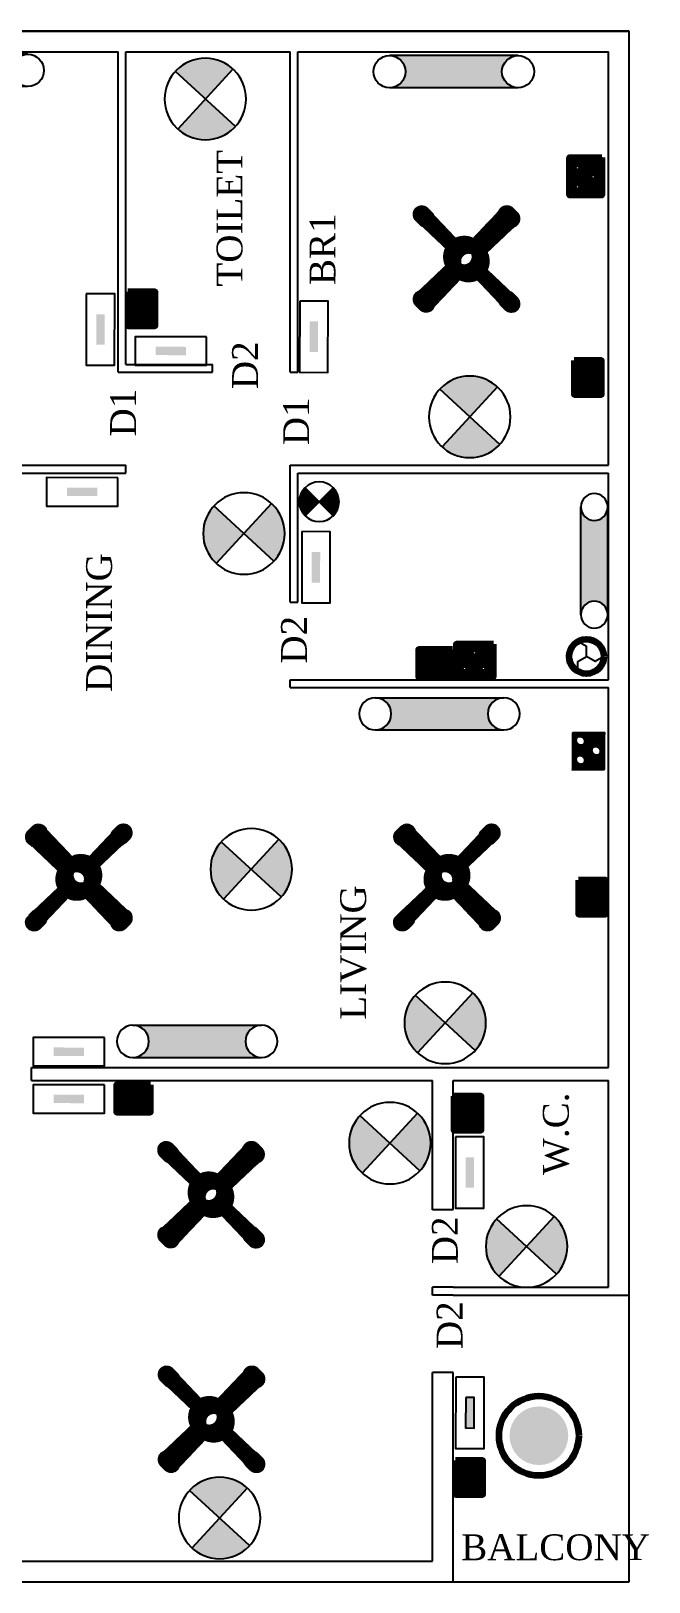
# Model space of a CAD drawing. Header units: inches. Extents: x 633521 to 2450508, y -834496 to 165976.
# Drawn here: x 2365892 to 2371865, y 75958 to 90958 of the extents above; entities that cross this region are included whole.
import ezdxf
from ezdxf.enums import TextEntityAlignment as Align

# ---------------------------------------------------------------- set-up
doc = ezdxf.new("R2010")
doc.units = ezdxf.units.IN
doc.header["$MEASUREMENT"] = 0
doc.styles.get("Standard").update_dxf_attribs({"font": 'technic_.ttf'})

# ---------------------------------------------------------------- blocks, each defined once
blk = doc.blocks.new('D-LINK')
for p, q in [((4, 1), (-4, 1)), ((4, -1), (-4, -1))]:
    blk.add_line(p, q)
for centre in [(-4, 0), (4, 0)]:
    blk.add_circle(centre, 1)
blk = doc.blocks.new('D-LAMP')
for p, q in [((-1.768, -1.768), (1.768, 1.768)), ((-1.768, 1.768), (1.768, -1.768))]:
    blk.add_line(p, q)
blk.add_circle((0, 0), 2.5)
at = {"color": 2}
blk.add_attdef('INDICATOR-LAMP', text='', height=2.5, dxfattribs=at).set_placement((0, 4.694), align=Align.MIDDLE)
blk = doc.blocks.new('D-ZIGZAG')
for points in [[(-2.5, 0), (-1.25, -0.72), (0, 0)], [(0, 0), (0, 1.44), (1.25, 2.17)], [(1.25, -2.17), (1.25, -0.72), (0, 0)]]:
    blk.add_lwpolyline(points)

msp = doc.modelspace()

# ---------------------------------------------------------------- hatches: boundary and pattern name
at = {"lineweight": 211, "true_color": 0xffffff}
h = msp.add_hatch(color=7, dxfattribs=at)
h.dxf.hatch_style = 1
h.paths.add_polyline_path([(2367867.2, 90033.7), (2367577.2, 90300.7), (2367310.2, 90010.6, 0.4142136)])
h.paths.add_polyline_path([(2367577.2, 90300.7), (2367844.1, 90590.7, 0.4142136), (2367287.1, 90567.6)])
h = msp.add_hatch(color=7, dxfattribs=at)
h.dxf.hatch_style = 1
h.paths.add_polyline_path([(2370599.3, 90410, -0.4142136), (2370444, 90565.3, -0.4142136), (2370599.3, 90720.7), (2369356.7, 90720.7, -0.4142136), (2369512, 90565.3, -0.4142136), (2369356.7, 90410)])
h = msp.add_hatch(color=7, dxfattribs=at)
h.dxf.hatch_style = 1
h.paths.add_polyline_path([(2369356.7, 90720.7, -0.4142136), (2369512, 90565.3, -0.4142136), (2369356.7, 90410), (2370599.3, 90410, -0.4142136), (2370444, 90565.3, -0.4142136), (2370599.3, 90720.7)])
at = {"true_color": 0xffffff}
h = msp.add_hatch(dxfattribs=at)
h.set_pattern_fill('ANSI31', scale=0.552022, angle=-90)
h.set_pattern_definition([(315, (2335774.07006, 1370013.519264), (0.0487923197165, 0.0487923197165), [])])
h.paths.add_polyline_path([(2371409.6, 89733.7), (2371096.2, 89733.7), (2371096.2, 89370.9), (2371409.6, 89370.9)])
h.paths.add_polyline_path([(2371364.7, 89548.8, -1), (2371287.8, 89548.8, -1)], flags=16)
h.paths.add_polyline_path([(2371213.2, 89452.1, 1), (2371136.2, 89452.1, 1)], flags=16)
h.paths.add_polyline_path([(2371136.2, 89636.5, -1), (2371213.2, 89636.5, -1)], flags=16)
at = {"lineweight": 211, "ltscale": 2, "true_color": 0xffffff}
h = msp.add_hatch(dxfattribs=at)
h.set_pattern_fill('ANSI31', scale=1.161713)
h.set_pattern_definition([(45, (2356007.59006, 52317.58808), (-0.1026819143, 0.1026819143), [])])
h.paths.add_polyline_path([(2370435.1, 89199.6, -1.5172416), (2370545.3, 89085.9), (2370280.4, 88834.7), (2370258.8, 88823.3), (2370242.9, 88825.6), (2370206.5, 88850.6), (2370157.7, 88801.7, 0.0468246), (2370147.9, 88811.3), (2370199.1, 88862.5), (2370187.8, 88873.8), (2370174.7, 88893.7), (2370171.9, 88910.2), (2370183.8, 88934.7)])
h.paths.add_polyline_path([(2369660.3, 89084.6, -1.5172416), (2369770.5, 89198.2), (2370021.7, 88933.3), (2370033.1, 88911.7), (2370030.8, 88895.8), (2370005.8, 88859.4), (2370054.7, 88810.6, 0.0468246), (2370045.1, 88800.9), (2369993.9, 88852.1), (2369982.6, 88840.7), (2369962.7, 88827.6), (2369946.2, 88824.8), (2369921.7, 88836.7)])
h.paths.add_polyline_path([(2370183.8, 88574.7), (2370170.4, 88597.6), (2370172.6, 88613.5), (2370197.6, 88649.9), (2370148.8, 88698.7, 0.0468246), (2370158.4, 88708.5), (2370209.6, 88657.3), (2370220.9, 88668.6), (2370240.8, 88681.7), (2370257.3, 88684.5), (2370280.4, 88674.7), (2370545.3, 88423.4, -1.5172416), (2370435.1, 88309.8)])
h.paths.add_polyline_path([(2369921.7, 88672.6), (2369944.7, 88686), (2369960.6, 88683.8), (2369997, 88658.8), (2370045.8, 88707.6, 0.0468246), (2370055.5, 88698), (2370004.3, 88646.8), (2370015.7, 88635.5), (2370028.8, 88615.6), (2370031.6, 88599.1), (2370021.7, 88576), (2369770.5, 88311.1, -1.5172416), (2369660.3, 88424.7)])
h.paths.add_polyline_path([(2370016.7, 88570.7), (2370021.7, 88576), (2370031.6, 88599.1), (2370028.8, 88615.6), (2370015.7, 88635.5), (2370004.3, 88646.8), (2370055.5, 88698, 0.3603989), (2370148.8, 88698.7), (2370197.6, 88649.9), (2370172.6, 88613.5), (2370170.4, 88597.6), (2370183.8, 88574.7), (2370187.3, 88570.9, -0.2207578)])
h.paths.add_polyline_path([(2370030.8, 88895.8), (2370033.1, 88911.7), (2370021.7, 88933.3), (2370016.7, 88938.6, -0.2207578), (2370187.3, 88938.4), (2370183.8, 88934.7), (2370171.9, 88910.2), (2370174.7, 88893.7), (2370187.8, 88873.8), (2370199.1, 88862.5), (2370147.9, 88811.3, 0.3603989), (2370054.7, 88810.6), (2370005.8, 88859.4)])
h.paths.add_polyline_path([(2370157.7, 88801.7), (2370206.5, 88850.6), (2370242.9, 88825.6), (2370258.8, 88823.3), (2370280.4, 88834.7), (2370285.7, 88839.7, -0.2199741), (2370285.7, 88669.6), (2370280.4, 88674.7), (2370257.3, 88684.5), (2370240.8, 88681.7), (2370220.9, 88668.6), (2370209.6, 88657.3), (2370158.4, 88708.5, 0.1727601), (2370174.8, 88754.7, 0.1766406)])
h.paths.add_polyline_path([(2369918, 88840.3), (2369921.7, 88836.7), (2369946.2, 88824.8), (2369962.7, 88827.6), (2369982.6, 88840.7), (2369993.9, 88852.1), (2370045.1, 88800.9, 0.1727601), (2370028.7, 88754.7, 0.1766406), (2370045.8, 88707.6), (2369997, 88658.8), (2369960.6, 88683.8), (2369944.7, 88686), (2369921.7, 88672.6), (2369918, 88669.1, -0.2215369)])
at = {"true_color": 0xffffff}
h = msp.add_hatch(dxfattribs=at)
h.set_pattern_fill('ANSI31', scale=0.465228, angle=-89.99994)
h.set_pattern_definition([(315.0000597485, (2331598.174735, 1167575.645005), (0.041120678214, 0.0411207639762), [])])
h.paths.add_polyline_path([(2366827.1, 88106.7), (2367091.2, 88106.7), (2367091.2, 88435), (2366827.1, 88435)])
h.paths.add_polyline_path([(2366930.7, 88349.8, -1), (2366995.6, 88349.8, -1)], flags=16)
h.paths.add_polyline_path([(2366997.8, 88194.4, -1), (2366933, 88194.4, -1)], flags=16)
at = {"true_color": 0x991b1e}
h = msp.add_hatch(color=244, dxfattribs=at)
h.dxf.hatch_style = 1
h.paths.add_polyline_path([(2366522.6, 88219.6), (2366522.1, 87925.3), (2366603, 87925.2), (2366603.6, 88219.4)])
h = msp.add_hatch(color=244, dxfattribs=at)
h.dxf.hatch_style = 1
h.paths.add_polyline_path([(2368585, 88149.2), (2368584.5, 87854.9), (2368665.4, 87854.8), (2368665.9, 88149)])
h = msp.add_hatch(color=244, dxfattribs=at)
h.dxf.hatch_style = 1
h.paths.add_polyline_path([(2367391.2, 87903.9), (2367097, 87904.5), (2367096.8, 87823.6), (2367391.1, 87823)])
at = {"true_color": 0xffffff}
h = msp.add_hatch(dxfattribs=at)
h.set_pattern_fill('ANSI31', scale=0.465228, angle=-89.99994)
h.set_pattern_definition([(315.0000597485, (2327283.674735, 1166912.645005), (0.041120678214, 0.0411207639762), [])])
h.paths.add_polyline_path([(2371141.6, 87443.7), (2371405.7, 87443.7), (2371405.7, 87772), (2371141.6, 87772)])
h.paths.add_polyline_path([(2371245.2, 87686.8, -1), (2371310.1, 87686.8, -1)], flags=16)
h.paths.add_polyline_path([(2371312.3, 87531.4, -1), (2371247.5, 87531.4, -1)], flags=16)
at = {"lineweight": 211, "true_color": 0xffffff}
h = msp.add_hatch(color=7, dxfattribs=at)
h.dxf.hatch_style = 1
h.paths.add_polyline_path([(2370132.6, 87226.6), (2370399.6, 87516.7, 0.4142136), (2369842.6, 87493.5)])
h.paths.add_polyline_path([(2370422.7, 86959.7), (2370132.6, 87226.6), (2369865.7, 86936.5, 0.4142136)])
at = {"true_color": 0x991b1e}
h = msp.add_hatch(color=244, dxfattribs=at)
h.dxf.hatch_style = 1
h.paths.add_polyline_path([(2366533.9, 86541.1), (2366239.6, 86541.6), (2366239.5, 86460.7), (2366533.7, 86460.1)])
at = {"true_color": 0xffffff}
h = msp.add_hatch(dxfattribs=at)
h.set_pattern_fill('ANSI31')
h.set_pattern_definition([(45, (32959.67609, 20995.81501), (-0.088388347648, 0.088388347648), [])])
h.paths.add_polyline_path([(2368677, 86405.5), (2368541, 86541.5, 0.1989124), (2368484.6, 86405.5, 0.1989124), (2368541, 86269.5)])
h.paths.add_polyline_path([(2368869.3, 86405.5, 0.1989124), (2368813, 86541.5), (2368677, 86405.5), (2368813, 86269.5, 0.1989124)])
at = {"lineweight": 211, "true_color": 0xffffff}
h = msp.add_hatch(color=7, dxfattribs=at)
h.dxf.hatch_style = 1
h.paths.add_polyline_path([(2368216.6, 86388.7), (2367949.7, 86098.6), (2368239.8, 85831.7, 0.1881478), (2368343.9, 86098.6, 0.2097215)])
h.paths.add_polyline_path([(2367659.7, 86365.5, 0.1881478), (2367555.5, 86098.6, 0.2097215), (2367682.8, 85808.5), (2367949.7, 86098.6)])
h = msp.add_hatch(color=7, dxfattribs=at)
h.dxf.hatch_style = 1
h.paths.add_polyline_path([(2371466.1, 86355.3, -1), (2371205.5, 86355.3), (2371205.5, 85312.8, -1), (2371466.1, 85312.8)])
h = msp.add_hatch(color=7, dxfattribs=at)
h.dxf.hatch_style = 1
h.paths.add_polyline_path([(2371466.1, 86355.3, -1), (2371205.5, 86355.3), (2371205.5, 85312.8, -1), (2371466.1, 85312.8)])
at = {"true_color": 0x991b1e}
h = msp.add_hatch(color=244, dxfattribs=at)
h.dxf.hatch_style = 1
h.paths.add_polyline_path([(2368606, 85918.8), (2368605.4, 85624.5), (2368686.3, 85624.4), (2368686.9, 85918.6)])
at = {"lineweight": 211, "true_color": 0xffffff}
h = msp.add_hatch(color=7, dxfattribs=at)
h.dxf.hatch_style = 1
h.paths.add_polyline_path([(2371458.6, 84909.5, -1), (2371063.1, 84909.5, -1)])
h.paths.add_polyline_path([(2371094.2, 84909.5, -1), (2371427.5, 84909.5, -1)], flags=16)
at = {"true_color": 0xffffff}
h = msp.add_hatch(dxfattribs=at)
h.set_pattern_fill('ANSI31', scale=0.465228)
h.set_pattern_definition([(45, (1278237.84183, 56059.46641), (-0.0411207210952, 0.0411207210952), [])])
h.paths.add_polyline_path([(2369637.5, 84977.5), (2369637.5, 84713.3), (2369965.8, 84713.3), (2369965.8, 84977.5)])
h.paths.add_polyline_path([(2369913, 84841.3, -1), (2369848.2, 84841.3, -1)], flags=16)
h.paths.add_polyline_path([(2369757.7, 84839.1, -1), (2369692.8, 84839.1, -1)], flags=16)
h = msp.add_hatch(dxfattribs=at)
h.set_pattern_fill('ANSI31', scale=0.552022)
h.set_pattern_definition([(45, (1076700.9587, 49392.522785), (-0.0487923197165, 0.0487923197165), [])])
h.paths.add_polyline_path([(2370000.7, 85028), (2370000.7, 84714.6), (2370363.6, 84714.6), (2370363.6, 85028)])
h.paths.add_polyline_path([(2370140.2, 84944.7, -1), (2370217.2, 84944.7, -1)], flags=16)
h.paths.add_polyline_path([(2370120.5, 84793.1, 1), (2370043.5, 84793.1, 1)], flags=16)
h.paths.add_polyline_path([(2370304.8, 84793.1, -1), (2370227.9, 84793.1, -1)], flags=16)
at = {"lineweight": 211, "true_color": 0xffffff}
h = msp.add_hatch(color=7, dxfattribs=at)
h.dxf.hatch_style = 1
h.paths.add_polyline_path([(2370461.7, 84198.8, -0.4142136), (2370306.4, 84354.1, -0.4142136), (2370461.7, 84509.5), (2369219.1, 84509.5, -0.4142136), (2369374.4, 84354.1, -0.4142136), (2369219.1, 84198.8)])
h = msp.add_hatch(color=7, dxfattribs=at)
h.dxf.hatch_style = 1
h.paths.add_polyline_path([(2369219.1, 84509.5, -0.4142136), (2369374.4, 84354.1, -0.4142136), (2369219.1, 84198.8), (2370461.7, 84198.8, -0.4142136), (2370306.4, 84354.1, -0.4142136), (2370461.7, 84509.5)])
at = {"true_color": 0xffffff}
h = msp.add_hatch(dxfattribs=at)
h.set_pattern_fill('ANSI31', scale=0.552022, angle=90)
h.set_pattern_definition([(134.99999614, (2391540.88207, -1196469.40478), (-0.0487923230034, -0.0487923164296), [])])
h.paths.add_polyline_path([(2371438.9, 83810.4), (2371125.5, 83810.4), (2371125.5, 84173.3), (2371438.9, 84173.3)])
h.paths.add_polyline_path([(2371394.1, 83995.3, 1), (2371317.1, 83995.3, 1)], flags=16)
h.paths.add_polyline_path([(2371242.5, 84092, -1), (2371165.5, 84092, -1)], flags=16)
h.paths.add_polyline_path([(2371165.5, 83907.6, 1), (2371242.5, 83907.6, 1)], flags=16)
at = {"lineweight": 211, "ltscale": 2, "true_color": 0xffffff}
h = msp.add_hatch(dxfattribs=at)
h.set_pattern_fill('ANSI31', scale=1.161713, angle=90)
h.set_pattern_definition([(135, (2397552.54804, 81412.99461), (-0.1026819143, -0.1026819143), [])])
h.paths.add_polyline_path([(2366798.8, 82439.7, -1.5172416), (2366685.1, 82329.5), (2366433.9, 82594.4), (2366422.5, 82616), (2366424.8, 82631.9), (2366449.8, 82668.2), (2366400.9, 82717.1, 0.0468246), (2366410.5, 82726.8), (2366461.7, 82675.6), (2366473.1, 82687), (2366492.9, 82700.1), (2366509.4, 82702.9), (2366533.9, 82691)])
h.paths.add_polyline_path([(2366683.8, 83214.5, -1.5172416), (2366797.4, 83104.3), (2366532.5, 82853), (2366510.9, 82841.7), (2366495, 82843.9), (2366458.7, 82868.9), (2366409.8, 82820.1, 0.0468246), (2366400.1, 82829.7), (2366451.3, 82880.8), (2366439.9, 82892.2), (2366426.8, 82912.1), (2366424, 82928.6), (2366435.9, 82953)])
h.paths.add_polyline_path([(2366173.9, 82691), (2366196.8, 82704.4), (2366212.7, 82702.1), (2366249.1, 82677.1), (2366297.9, 82726, 0.0468246), (2366307.7, 82716.4), (2366256.5, 82665.2), (2366267.8, 82653.8), (2366280.9, 82633.9), (2366283.7, 82617.5), (2366273.9, 82594.4), (2366022.6, 82329.5, -1.5172416), (2365909, 82439.7)])
h.paths.add_polyline_path([(2366271.8, 82953), (2366285.2, 82930.1), (2366283, 82914.2), (2366258, 82877.8), (2366306.8, 82828.9, 0.0468246), (2366297.2, 82819.2), (2366246.1, 82870.4), (2366234.7, 82859), (2366214.8, 82846), (2366198.3, 82843.1), (2366175.2, 82853), (2365910.3, 83104.3, -1.5172416), (2366024, 83214.5)])
h.paths.add_polyline_path([(2366169.9, 82858.1), (2366175.2, 82853), (2366198.3, 82843.1), (2366214.8, 82846), (2366234.7, 82859), (2366246.1, 82870.4), (2366297.2, 82819.2, 0.3603989), (2366297.9, 82726), (2366249.1, 82677.1), (2366212.7, 82702.1), (2366196.8, 82704.4), (2366173.9, 82691), (2366170.2, 82687.4, -0.2207578)])
h.paths.add_polyline_path([(2366495, 82843.9), (2366510.9, 82841.7), (2366532.5, 82853), (2366537.8, 82858.1, -0.2207578), (2366537.6, 82687.4), (2366533.9, 82691), (2366509.4, 82702.9), (2366492.9, 82700.1), (2366473.1, 82687), (2366461.7, 82675.6), (2366410.5, 82726.8, 0.3603989), (2366409.8, 82820.1), (2366458.7, 82868.9)])
h.paths.add_polyline_path([(2366400.9, 82717.1), (2366449.8, 82668.2), (2366424.8, 82631.9), (2366422.5, 82616), (2366433.9, 82594.4), (2366438.9, 82589, -0.2199741), (2366268.8, 82589), (2366273.9, 82594.4), (2366283.7, 82617.5), (2366280.9, 82633.9), (2366267.8, 82653.8), (2366256.5, 82665.2), (2366307.7, 82716.4, 0.1727601), (2366353.9, 82699.9, 0.1766406)])
h.paths.add_polyline_path([(2366439.5, 82956.7), (2366435.9, 82953), (2366424, 82928.6), (2366426.8, 82912.1), (2366439.9, 82892.2), (2366451.3, 82880.8), (2366400.1, 82829.7, 0.1727601), (2366353.9, 82846.1, 0.1766406), (2366306.8, 82828.9), (2366258, 82877.8), (2366283, 82914.2), (2366285.2, 82930.1), (2366271.8, 82953), (2366268.3, 82956.7, -0.2215369)])
h = msp.add_hatch(dxfattribs=at)
h.set_pattern_fill('ANSI31', scale=1.161713, angle=90)
h.set_pattern_definition([(135, (2393994.04804, 81412.99461), (-0.1026819143, -0.1026819143), [])])
h.paths.add_polyline_path([(2370357.3, 82439.7, -1.5172416), (2370243.6, 82329.5), (2369992.4, 82594.4), (2369981, 82616), (2369983.3, 82631.9), (2370008.3, 82668.2), (2369959.4, 82717.1, 0.0468246), (2369969, 82726.8), (2370020.2, 82675.6), (2370031.6, 82687), (2370051.4, 82700.1), (2370067.9, 82702.9), (2370092.4, 82691)])
h.paths.add_polyline_path([(2370242.3, 83214.5, -1.5172416), (2370355.9, 83104.3), (2370091, 82853), (2370069.4, 82841.7), (2370053.5, 82843.9), (2370017.2, 82868.9), (2369968.3, 82820.1, 0.0468246), (2369958.6, 82829.7), (2370009.8, 82880.8), (2369998.4, 82892.2), (2369985.3, 82912.1), (2369982.5, 82928.6), (2369994.4, 82953)])
h.paths.add_polyline_path([(2369732.4, 82691), (2369755.3, 82704.4), (2369771.2, 82702.1), (2369807.6, 82677.1), (2369856.4, 82726, 0.0468246), (2369866.2, 82716.4), (2369815, 82665.2), (2369826.3, 82653.8), (2369839.4, 82633.9), (2369842.2, 82617.5), (2369832.4, 82594.4), (2369581.1, 82329.5, -1.5172416), (2369467.5, 82439.7)])
h.paths.add_polyline_path([(2369830.3, 82953), (2369843.7, 82930.1), (2369841.5, 82914.2), (2369816.5, 82877.8), (2369865.3, 82828.9, 0.0468246), (2369855.7, 82819.2), (2369804.6, 82870.4), (2369793.2, 82859), (2369773.3, 82846), (2369756.8, 82843.1), (2369733.7, 82853), (2369468.8, 83104.3, -1.5172416), (2369582.5, 83214.5)])
h.paths.add_polyline_path([(2369728.4, 82858.1), (2369733.7, 82853), (2369756.8, 82843.1), (2369773.3, 82846), (2369793.2, 82859), (2369804.6, 82870.4), (2369855.7, 82819.2, 0.3603989), (2369856.4, 82726), (2369807.6, 82677.1), (2369771.2, 82702.1), (2369755.3, 82704.4), (2369732.4, 82691), (2369728.7, 82687.4, -0.2207578)])
h.paths.add_polyline_path([(2370053.5, 82843.9), (2370069.4, 82841.7), (2370091, 82853), (2370096.3, 82858.1, -0.2207578), (2370096.1, 82687.4), (2370092.4, 82691), (2370067.9, 82702.9), (2370051.4, 82700.1), (2370031.6, 82687), (2370020.2, 82675.6), (2369969, 82726.8, 0.3603989), (2369968.3, 82820.1), (2370017.2, 82868.9)])
h.paths.add_polyline_path([(2369959.4, 82717.1), (2370008.3, 82668.2), (2369983.3, 82631.9), (2369981, 82616), (2369992.4, 82594.4), (2369997.4, 82589, -0.2199741), (2369827.3, 82589), (2369832.4, 82594.4), (2369842.2, 82617.5), (2369839.4, 82633.9), (2369826.3, 82653.8), (2369815, 82665.2), (2369866.2, 82716.4, 0.1727601), (2369912.4, 82699.9, 0.1766406)])
h.paths.add_polyline_path([(2369998, 82956.7), (2369994.4, 82953), (2369982.5, 82928.6), (2369985.3, 82912.1), (2369998.4, 82892.2), (2370009.8, 82880.8), (2369958.6, 82829.7, 0.1727601), (2369912.4, 82846.1, 0.1766406), (2369865.3, 82828.9), (2369816.5, 82877.8), (2369841.5, 82914.2), (2369843.7, 82930.1), (2369830.3, 82953), (2369826.8, 82956.7, -0.2215369)])
at = {"lineweight": 211, "true_color": 0xffffff}
h = msp.add_hatch(color=7, dxfattribs=at)
h.dxf.hatch_style = 1
h.paths.add_polyline_path([(2368287.8, 83141), (2368020.9, 82850.9), (2368310.9, 82584, 0.1881478), (2368415.1, 82850.9, 0.2097215)])
h.paths.add_polyline_path([(2367730.8, 83117.8, 0.1881478), (2367626.7, 82850.9, 0.2097215), (2367753.9, 82560.8), (2368020.9, 82850.9)])
at = {"true_color": 0xffffff}
h = msp.add_hatch(dxfattribs=at)
h.set_pattern_fill('ANSI31', scale=0.465228, angle=-89.99994)
h.set_pattern_definition([(315.0000597485, (2327443.88467, 1161885.619246), (0.041120678214, 0.0411207639762), [])])
h.paths.add_polyline_path([(2371185.1, 82416.6), (2371449.2, 82416.6), (2371449.2, 82745), (2371185.1, 82745)])
h.paths.add_polyline_path([(2371288.8, 82659.7, -1), (2371353.7, 82659.7, -1)], flags=16)
h.paths.add_polyline_path([(2371355.9, 82504.4, -1), (2371291, 82504.4, -1)], flags=16)
at = {"lineweight": 211, "true_color": 0xffffff}
h = msp.add_hatch(color=7, dxfattribs=at)
h.dxf.hatch_style = 1
h.paths.add_polyline_path([(2370162.1, 81655.9), (2369895.2, 81365.8), (2370185.2, 81098.9, 0.1881478), (2370289.4, 81365.8, 0.2097215)])
h.paths.add_polyline_path([(2369605.1, 81632.7, 0.1881478), (2369501, 81365.8, 0.2097215), (2369628.2, 81075.8), (2369895.2, 81365.8)])
h = msp.add_hatch(color=7, dxfattribs=at)
h.dxf.hatch_style = 1
h.paths.add_polyline_path([(2368119.1, 81031.8, -0.4142136), (2367963.8, 81187.1, -0.4142136), (2368119.1, 81342.5), (2366876.5, 81342.5, -0.4142136), (2367031.8, 81187.1, -0.4142136), (2366876.5, 81031.8)])
h = msp.add_hatch(color=7, dxfattribs=at)
h.dxf.hatch_style = 1
h.paths.add_polyline_path([(2366876.5, 81342.5, -0.4142136), (2367031.8, 81187.1, -0.4142136), (2366876.5, 81031.8), (2368119.1, 81031.8, -0.4142136), (2367963.8, 81187.1, -0.4142136), (2368119.1, 81342.5)])
at = {"true_color": 0x991b1e}
h = msp.add_hatch(color=244, dxfattribs=at)
h.dxf.hatch_style = 1
h.paths.add_polyline_path([(2366404.2, 81127.1), (2366109.9, 81127.7), (2366109.8, 81046.8), (2366404, 81046.2)])
at = {"true_color": 0xffffff}
h = msp.add_hatch(dxfattribs=at)
h.set_pattern_fill('ANSI31', scale=0.465228)
h.set_pattern_definition([(45, (1281156.87051, 51847.448703), (-0.0411207210952, 0.0411207210952), [])])
h.paths.add_polyline_path([(2366718.5, 80765.4), (2366718.5, 80501.3), (2367046.8, 80501.3), (2367046.8, 80765.4)])
h.paths.add_polyline_path([(2366994, 80629.3, -1), (2366929.1, 80629.3, -1)], flags=16)
h.paths.add_polyline_path([(2366838.6, 80627.1, -1), (2366773.8, 80627.1, -1)], flags=16)
at = {"true_color": 0x991b1e}
h = msp.add_hatch(color=244, dxfattribs=at)
h.dxf.hatch_style = 1
h.paths.add_polyline_path([(2366404.2, 80669.8), (2366109.9, 80670.4), (2366109.8, 80589.4), (2366404, 80588.9)])
at = {"true_color": 0xffffff}
h = msp.add_hatch(dxfattribs=at)
h.set_pattern_fill('ANSI31', scale=0.465228, angle=-89.99994)
h.set_pattern_definition([(315.0000597485, (2328399.47471, 1159798.619246), (0.041120678214, 0.0411207639762), [])])
h.paths.add_polyline_path([(2369979, 80329.6), (2370243.2, 80329.6), (2370243.2, 80658), (2369979, 80658)])
h.paths.add_polyline_path([(2370082.7, 80572.7, -1), (2370147.6, 80572.7, -1)], flags=16)
h.paths.add_polyline_path([(2370149.8, 80417.4, -1), (2370084.9, 80417.4, -1)], flags=16)
at = {"lineweight": 211, "true_color": 0xffffff}
h = msp.add_hatch(color=7, dxfattribs=at)
h.dxf.hatch_style = 1
h.paths.add_polyline_path([(2369627.6, 80492.4), (2369360.7, 80202.3), (2369650.7, 79935.4, 0.1881478), (2369754.9, 80202.3, 0.2097215)])
h.paths.add_polyline_path([(2369070.6, 80469.2, 0.1881478), (2368966.5, 80202.3, 0.2097215), (2369093.7, 79912.3), (2369360.7, 80202.3)])
at = {"lineweight": 211, "ltscale": 2, "true_color": 0xffffff}
h = msp.add_hatch(dxfattribs=at)
h.set_pattern_fill('ANSI31', scale=1.161713)
h.set_pattern_definition([(45, (2358351.59006, 43268.08808), (-0.1026819143, 0.1026819143), [])])
h.paths.add_polyline_path([(2367966.1, 80150.1, -1.5172416), (2368076.3, 80036.4), (2367811.4, 79785.2), (2367789.8, 79773.8), (2367773.9, 79776.1), (2367737.5, 79801.1), (2367688.7, 79752.2, 0.0468246), (2367678.9, 79761.8), (2367730.1, 79813), (2367718.8, 79824.3), (2367705.7, 79844.2), (2367702.9, 79860.7), (2367714.8, 79885.2)])
h.paths.add_polyline_path([(2367191.3, 80035.1, -1.5172416), (2367301.5, 80148.7), (2367552.7, 79883.8), (2367564.1, 79862.2), (2367561.8, 79846.3), (2367536.8, 79809.9), (2367585.7, 79761.1, 0.0468246), (2367576.1, 79751.4), (2367524.9, 79802.6), (2367513.6, 79791.2), (2367493.7, 79778.1), (2367477.2, 79775.3), (2367452.7, 79787.2)])
h.paths.add_polyline_path([(2367714.8, 79525.2), (2367701.4, 79548.1), (2367703.6, 79564), (2367728.6, 79600.4), (2367679.8, 79649.2, 0.0468246), (2367689.4, 79659), (2367740.6, 79607.8), (2367751.9, 79619.1), (2367771.8, 79632.2), (2367788.3, 79635), (2367811.4, 79625.2), (2368076.3, 79373.9, -1.5172416), (2367966.1, 79260.3)])
h.paths.add_polyline_path([(2367452.7, 79623.1), (2367475.7, 79636.5), (2367491.6, 79634.3), (2367528, 79609.3), (2367576.8, 79658.1, 0.0468246), (2367586.5, 79648.5), (2367535.3, 79597.3), (2367546.7, 79586), (2367559.8, 79566.1), (2367562.6, 79549.6), (2367552.7, 79526.5), (2367301.5, 79261.6, -1.5172416), (2367191.3, 79375.2)])
h.paths.add_polyline_path([(2367547.7, 79521.2), (2367552.7, 79526.5), (2367562.6, 79549.6), (2367559.8, 79566.1), (2367546.7, 79586), (2367535.3, 79597.3), (2367586.5, 79648.5, 0.3603989), (2367679.8, 79649.2), (2367728.6, 79600.4), (2367703.6, 79564), (2367701.4, 79548.1), (2367714.8, 79525.2), (2367718.3, 79521.4, -0.2207578)])
h.paths.add_polyline_path([(2367561.8, 79846.3), (2367564.1, 79862.2), (2367552.7, 79883.8), (2367547.7, 79889.1, -0.2207578), (2367718.3, 79888.9), (2367714.8, 79885.2), (2367702.9, 79860.7), (2367705.7, 79844.2), (2367718.8, 79824.3), (2367730.1, 79813), (2367678.9, 79761.8, 0.3603989), (2367585.7, 79761.1), (2367536.8, 79809.9)])
h.paths.add_polyline_path([(2367688.7, 79752.2), (2367737.5, 79801.1), (2367773.9, 79776.1), (2367789.8, 79773.8), (2367811.4, 79785.2), (2367816.7, 79790.2, -0.2199741), (2367816.7, 79620.1), (2367811.4, 79625.2), (2367788.3, 79635), (2367771.8, 79632.2), (2367751.9, 79619.1), (2367740.6, 79607.8), (2367689.4, 79659, 0.1727601), (2367705.8, 79705.2, 0.1766406)])
h.paths.add_polyline_path([(2367449, 79790.8), (2367452.7, 79787.2), (2367477.2, 79775.3), (2367493.7, 79778.1), (2367513.6, 79791.2), (2367524.9, 79802.6), (2367576.1, 79751.4, 0.1727601), (2367559.7, 79705.2, 0.1766406), (2367576.8, 79658.1), (2367528, 79609.3), (2367491.6, 79634.3), (2367475.7, 79636.5), (2367452.7, 79623.1), (2367449, 79619.6, -0.2215369)])
at = {"true_color": 0x991b1e}
h = msp.add_hatch(color=244, dxfattribs=at)
h.dxf.hatch_style = 1
h.paths.add_polyline_path([(2370092.2, 80065.5), (2370091.6, 79771.3), (2370172.5, 79771.1), (2370173.1, 80065.4)])
at = {"lineweight": 211, "true_color": 0xffffff}
h = msp.add_hatch(color=7, dxfattribs=at)
h.dxf.hatch_style = 1
h.paths.add_polyline_path([(2370949, 79493.3), (2370682.1, 79203.2), (2370972.1, 78936.3, 0.1881478), (2371076.3, 79203.2, 0.2097215)])
h.paths.add_polyline_path([(2370682.1, 79203.2), (2370392, 79470.1, 0.1881478), (2370287.9, 79203.2, 0.2097215), (2370415.1, 78913.1)])
at = {"lineweight": 211, "ltscale": 2, "true_color": 0xffffff}
h = msp.add_hatch(dxfattribs=at)
h.set_pattern_fill('ANSI31', scale=1.161713)
h.set_pattern_definition([(45, (2358347.07041, 41096.08713), (-0.1026819143, 0.1026819143), [])])
h.paths.add_polyline_path([(2367970.6, 77978, -1.5172416), (2368080.8, 77864.4), (2367815.9, 77613.2), (2367794.3, 77601.8), (2367778.4, 77604.1), (2367742, 77629.1), (2367693.2, 77580.2, 0.0468246), (2367683.5, 77589.8), (2367734.6, 77641), (2367723.3, 77652.3), (2367710.2, 77672.2), (2367707.4, 77688.7), (2367719.3, 77713.2)])
h.paths.add_polyline_path([(2367195.8, 77863.1, -1.5172416), (2367306, 77976.7), (2367557.3, 77711.8), (2367568.6, 77690.2), (2367566.4, 77674.3), (2367541.4, 77637.9), (2367590.2, 77589.1, 0.0468246), (2367580.6, 77579.4), (2367529.4, 77630.6), (2367518.1, 77619.2), (2367498.2, 77606.1), (2367481.7, 77603.3), (2367457.3, 77615.2)])
h.paths.add_polyline_path([(2367719.3, 77353.2), (2367705.9, 77376.1), (2367708.2, 77392), (2367733.1, 77428.4), (2367684.3, 77477.2, 0.0468246), (2367693.9, 77487), (2367745.1, 77435.8), (2367756.4, 77447.1), (2367776.3, 77460.2), (2367792.8, 77463), (2367815.9, 77453.2), (2368080.8, 77201.9, -1.5172416), (2367970.6, 77088.3)])
h.paths.add_polyline_path([(2367457.3, 77451.1), (2367480.2, 77464.5), (2367496.1, 77462.3), (2367532.5, 77437.3), (2367581.3, 77486.1, 0.0468246), (2367591.1, 77476.5), (2367539.9, 77425.3), (2367551.2, 77414), (2367564.3, 77394.1), (2367567.1, 77377.6), (2367557.3, 77354.5), (2367306, 77089.6, -1.5172416), (2367195.8, 77203.2)])
h.paths.add_polyline_path([(2367552.2, 77349.2), (2367557.3, 77354.5), (2367567.1, 77377.6), (2367564.3, 77394.1), (2367551.2, 77414), (2367539.9, 77425.3), (2367591.1, 77476.5, 0.3603989), (2367684.3, 77477.2), (2367733.1, 77428.4), (2367708.2, 77392), (2367705.9, 77376.1), (2367719.3, 77353.2), (2367722.9, 77349.4, -0.2207578)])
h.paths.add_polyline_path([(2367566.4, 77674.3), (2367568.6, 77690.2), (2367557.3, 77711.8), (2367552.2, 77717.1, -0.2207578), (2367722.9, 77716.9), (2367719.3, 77713.2), (2367707.4, 77688.7), (2367710.2, 77672.2), (2367723.3, 77652.3), (2367734.6, 77641), (2367683.5, 77589.8, 0.3603989), (2367590.2, 77589.1), (2367541.4, 77637.9)])
h.paths.add_polyline_path([(2367693.2, 77580.2), (2367742, 77629.1), (2367778.4, 77604.1), (2367794.3, 77601.8), (2367815.9, 77613.2), (2367821.2, 77618.2, -0.2199741), (2367821.2, 77448.1), (2367815.9, 77453.2), (2367792.8, 77463), (2367776.3, 77460.2), (2367756.4, 77447.1), (2367745.1, 77435.8), (2367693.9, 77487, 0.1727601), (2367710.3, 77533.2, 0.1766406)])
h.paths.add_polyline_path([(2367453.5, 77618.8), (2367457.3, 77615.2), (2367481.7, 77603.3), (2367498.2, 77606.1), (2367518.1, 77619.2), (2367529.4, 77630.6), (2367580.6, 77579.4, 0.1727601), (2367564.2, 77533.2, 0.1766406), (2367581.3, 77486.1), (2367532.5, 77437.3), (2367496.1, 77462.3), (2367480.2, 77464.5), (2367457.3, 77451.1), (2367453.5, 77447.6, -0.2215369)])
at = {"true_color": 0x991b1e}
h = msp.add_hatch(color=244, dxfattribs=at)
h.dxf.hatch_style = 1
h.paths.add_polyline_path([(2370093.7, 77741.8), (2370093.1, 77447.6), (2370174.1, 77447.4), (2370174.6, 77741.7)])
at = {"lineweight": 211}
msp.add_hatch(color=256, dxfattribs=at).paths.add_polyline_path([(2370517.3, 77372.7, 1), (2371084.7, 77372.7, 1)])
at = {"true_color": 0xffffff}
h = msp.add_hatch(dxfattribs=at)
h.set_pattern_fill('ANSI31', scale=0.465228, angle=-89.99994)
h.set_pattern_definition([(315.0000597485, (2328431.8407, 1156273.708835), (0.041120678214, 0.0411207639762), [])])
h.paths.add_polyline_path([(2369993.4, 76804.7), (2370257.5, 76804.7), (2370257.5, 77133.1), (2369993.4, 77133.1)])
h.paths.add_polyline_path([(2370097.1, 77047.8, -1), (2370161.9, 77047.8, -1)], flags=16)
h.paths.add_polyline_path([(2370164.2, 76892.5, -1), (2370099.3, 76892.5, -1)], flags=16)
at = {"lineweight": 211, "true_color": 0xffffff}
h = msp.add_hatch(color=7, dxfattribs=at)
h.dxf.hatch_style = 1
h.paths.add_polyline_path([(2368004.3, 76309.7), (2367714.2, 76576.7), (2367447.3, 76286.6, 0.4142136)])
h.paths.add_polyline_path([(2367981.2, 76866.7, 0.4142136), (2367424.2, 76843.6), (2367714.2, 76576.7)])

# ---------------------------------------------------------------- linework, layer by layer
at = {"color": 4}
for p, q in [((2355672.2, 90958.3), (2371672.2, 90958.3)), ((2371672.2, 90958.3), (2355672.2, 90958.3)), ((2371672.2, 75958.3), (2371672.2, 90958.3)), ((2363734.7, 90758.3), (2366734.7, 90758.3)), ((2366734.7, 87658.3), (2366734.7, 90758.3)), ((2366809.7, 90758.3), (2368397.2, 90758.3)), ((2366809.7, 87733.3), (2366809.7, 90758.3)), ((2368397.2, 87658.3), (2368397.2, 90758.3)), ((2368472.2, 90758.3), (2371472.2, 90758.3)), ((2368472.2, 87658.3), (2368472.2, 90758.3)), ((2371472.2, 86758.3), (2371472.2, 90758.3)), ((2366734.7, 87658.3), (2367647.2, 87658.3)), ((2366809.7, 87733.3), (2367647.2, 87733.3)), ((2367647.2, 87658.3), (2367647.2, 87733.3)), ((2368397.2, 87658.3), (2368472.2, 87658.3)), ((2363734.7, 86758.3), (2366809.7, 86758.3)), ((2366809.7, 86683.3), (2366809.7, 86758.3)), ((2368397.2, 86758.3), (2371472.2, 86758.3)), ((2368397.2, 85433.3), (2368397.2, 86758.3)), ((2363734.7, 86683.3), (2366809.7, 86683.3)), ((2368472.2, 86683.3), (2371472.2, 86683.3)), ((2368472.2, 85433.3), (2368472.2, 86683.3)), ((2371472.2, 84683.3), (2371472.2, 86683.3)), ((2368397.2, 84683.3), (2371472.2, 84683.3)), ((2368397.2, 84608.3), (2368397.2, 84683.3)), ((2368397.2, 84608.3), (2371472.2, 84608.3)), ((2371472.2, 80933.3), (2371472.2, 84608.3)), ((2365897.2, 80933.3), (2371472.2, 80933.3)), ((2365897.2, 80808.3), (2365897.2, 80933.3)), ((2365897.2, 80808.3), (2369772.2, 80808.3)), ((2369772.2, 79558.3), (2369772.2, 80808.3)), ((2369972.2, 80808.3), (2371472.2, 80808.3)), ((2369972.2, 79558.3), (2369972.2, 80808.3)), ((2371472.2, 78808.3), (2371472.2, 80808.3)), ((2369972.2, 79558.3), (2369772.2, 79558.3)), ((2369772.2, 78733.3), (2369772.2, 78808.3)), ((2369972.2, 78808.3), (2369772.2, 78808.3)), ((2369972.2, 78808.3), (2371472.2, 78808.3)), ((2369972.2, 78733.3), (2369772.2, 78733.3)), ((2369972.2, 78733.3), (2371672.2, 78733.3)), ((2369772.2, 76158.3), (2369772.2, 77983.3)), ((2369972.2, 77983.3), (2369772.2, 77983.3)), ((2369972.2, 75958.3), (2369972.2, 77983.3)), ((2364997.2, 76158.3), (2369772.2, 76158.3)), ((2355672.2, 75958.3), (2371672.2, 75958.3))]:
    msp.add_line(p, q, dxfattribs=at)
msp.add_line((2368397.2, 85433.3), (2368472.2, 85433.3))
at = {"color": 7, "lineweight": 211, "true_color": 0xffffff}
for points in [[(2371409.6, 89733.7), (2371409.6, 89370.9), (2371096.2, 89370.9), (2371096.2, 89733.7)], [(2366827.1, 88435), (2366827.1, 88106.7), (2367091.2, 88106.7), (2367091.2, 88435)], [(2371141.6, 87772), (2371141.6, 87443.7), (2371405.7, 87443.7), (2371405.7, 87772)], [(2369965.8, 84977.5), (2369637.5, 84977.5), (2369637.5, 84713.3), (2369965.8, 84713.3)], [(2370363.6, 85028), (2370000.7, 85028), (2370000.7, 84714.6), (2370363.6, 84714.6)], [(2371185.1, 82745), (2371185.1, 82416.6), (2371449.2, 82416.6), (2371449.2, 82745)], [(2367046.8, 80765.4), (2366718.5, 80765.4), (2366718.5, 80501.3), (2367046.8, 80501.3)], [(2369979, 80658), (2369979, 80329.6), (2370243.2, 80329.6), (2370243.2, 80658)], [(2369993.4, 77133.1), (2369993.4, 76804.7), (2370257.5, 76804.7), (2370257.5, 77133.1)]]:
    msp.add_lwpolyline(points, close=True, dxfattribs=at)
at = {"color": 7, "true_color": 0xffffff}
for points in [[(2366426.3, 88417.3), (2366425, 87728), (2366699.3, 87727.5), (2366700.6, 88416.7)], [(2368488.7, 88346.9), (2368487.4, 87657.6), (2368761.7, 87657.1), (2368763, 88346.3)], [(2367588.9, 88000.3), (2366899.6, 88001.6), (2366899.1, 87727.2), (2367588.4, 87725.9)], [(2366731.6, 86637.4), (2366042.3, 86638.7), (2366041.8, 86364.4), (2366731, 86363.1)], [(2368509.6, 86116.4), (2368508.3, 85427.2), (2368782.7, 85426.7), (2368784, 86115.9)], [(2366601.8, 81223.5), (2365912.6, 81224.8), (2365912.1, 80950.4), (2366601.3, 80949.1)], [(2366601.9, 80766.1), (2365912.6, 80767.4), (2365912.1, 80493.1), (2366601.3, 80491.8)], [(2369995.8, 80263.2), (2369994.5, 79574), (2370268.9, 79573.4), (2370270.2, 80262.7)], [(2369997.4, 77939.5), (2369996.1, 77250.3), (2370270.4, 77249.7), (2370271.7, 77939)]]:
    msp.add_lwpolyline(points, close=True, dxfattribs=at)
at = {"color": 244, "true_color": 0x991b1e}
msp.add_lwpolyline([(2370093.7, 77741.8), (2370093.1, 77447.6), (2370174.1, 77447.4), (2370174.6, 77741.7)], close=True, dxfattribs=at)
at = {"color": 7, "lineweight": 211, "true_color": 0xffffff}
for centre, radius in [((2371174.7, 89636.5), 38.5), ((2371326.3, 89548.8), 38.5), ((2371174.7, 89452.1), 38.5), ((2366963.2, 88349.8), 32.4), ((2366965.4, 88194.4), 32.4), ((2371277.7, 87686.8), 32.4), ((2371279.9, 87531.4), 32.4), ((2370178.7, 84944.7), 38.5), ((2369725.2, 84839.1), 32.4), ((2369880.6, 84841.3), 32.4), ((2370082, 84793.1), 38.5), ((2370266.4, 84793.1), 38.5), ((2371321.2, 82659.7), 32.4), ((2371323.4, 82504.4), 32.4), ((2366806.2, 80627.1), 32.4), ((2366961.6, 80629.3), 32.4), ((2370115.1, 80572.7), 32.4), ((2370117.4, 80417.4), 32.4), ((2370801, 77372.7), 385.4), ((2370129.5, 77047.8), 32.4), ((2370131.7, 76892.5), 32.4)]:
    msp.add_circle(centre, radius, dxfattribs=at)
at = {"color": 0, "lineweight": 211}
msp.add_circle((2371260.8, 84909.5), 166.7, dxfattribs=at)

# ---------------------------------------------------------------- block references
for name, p, xscale, yscale, zscale in [('D-LINK', (2365240.5, 90577.8), 155.3265515730612, 155.3265515730612, 155.3265515730612), ('D-LINK', (2369978, 90565.3), 155.3265515730612, 155.3265515730612, 155.3265515730612), ('D-LAMP', (2368677, 86405.5), -76.93321779330162, 76.93321779330162, 76.93321779330162), ('D-LINK', (2369840.4, 84354.1), -155.3265515730612, 155.3265515730612, 155.3265515730612), ('D-LINK', (2367497.8, 81187.1), -155.3265515730612, 155.3265515730612, 155.3265515730612)]:
    msp.add_blockref(name, p, dxfattribs=dict(xscale=xscale, yscale=yscale, zscale=zscale))
for name, p, xscale, yscale, zscale, rotation in [('D-LAMP', (2367577.2, 90300.7), -157.6785185806236, 157.6785185806237, 157.6785185806237, 2.377973971237006), ('D-LAMP', (2370132.6, 87226.6), -157.6785185806236, 157.6785185806237, 157.6785185806237, 2.377973971237006), ('D-LAMP', (2367949.7, 86098.6), -157.6785185806236, 157.6785185806237, 157.6785185806237, 2.377973971237006), ('D-LINK', (2371335.8, 85834.1), -130.3173050672861, 130.3173050672861, 130.3173050672861, 90), ('D-LAMP', (2368020.9, 82850.9), -157.6785185806236, 157.6785185806237, 157.6785185806237, 2.377973971237006), ('D-LAMP', (2369895.2, 81365.8), -157.6785185806236, 157.6785185806237, 157.6785185806237, 2.377973971237006), ('D-LAMP', (2369360.7, 80202.3), -157.6785185806236, 157.6785185806237, 157.6785185806237, 2.377973971237006), ('D-LAMP', (2370682.1, 79203.2), -157.6785185806236, 157.6785185806237, 157.6785185806237, 2.377973971237006), ('D-LAMP', (2367714.2, 76576.7), -157.6785185806236, 157.6785185806237, 157.6785185806237, 2.377973971237006)]:
    msp.add_blockref(name, p, dxfattribs=dict(xscale=xscale, yscale=yscale, zscale=zscale, rotation=rotation))
at = {"color": 2, "xscale": -66.66848819812472, "yscale": 66.66848819812472, "zscale": 66.66848819812472}
msp.add_blockref('D-ZIGZAG', (2371260.8, 84909.5), dxfattribs=at)

# ---------------------------------------------------------------- texts
at = {"char_height": 250, "width": 2657.208, "attachment_point": 1}
for s, insert, rotation in [('{\\fTimes New Roman|b0|i0|c0|p18;TOILET}', (2367685.4, 88487), 90.00709), ('{\\fTimes New Roman|b0|i0|c0|p18;BR1}', (2368584.6, 88501.9), 90.00709), ('{\\fTimes New Roman|b0|i0|c0|p18;D2}', (2367835.3, 87495.3), 90.00709), ('{\\fTimes New Roman|b0|i0|c0|p18;D1}', (2366656.6, 87037.1), 90.00709), ('{\\fTimes New Roman|b0|i0|c0|p18;D1}', (2368329.4, 86952.6), 90.00709), ('{\\fTimes New Roman|b0|i0|c0|p18;DINING}', (2366424.4, 84565.9), 90.00709), ('{\\fTimes New Roman|b0|i0|c0|p18;D2}', (2368308.6, 84840.3), 90.00709), ('{\\fTimes New Roman|b0|i0|c0|p18;LIVING}', (2368880.3, 81395.8), 90.00709), ('{\\fTimes New Roman|b0|i0|c0|p18;W.C.}', (2370839.3, 79894.9), 90.00709), ('{\\fTimes New Roman|b0|i0|c0|p18;D2}', (2369767.2, 79031.6), 90.00709), ('{\\fTimes New Roman|b0|i0|c0|p18;D2}', (2369812.8, 78211.1), 90.00709), ('{\\fTimes New Roman|b0|i0|c0|p18;BALCONY}', (2370049.3, 76419.1), 0.00709)]:
    msp.add_mtext(s, dxfattribs=dict(at, insert=insert, rotation=rotation))

doc.saveas('drawing.dxf')
